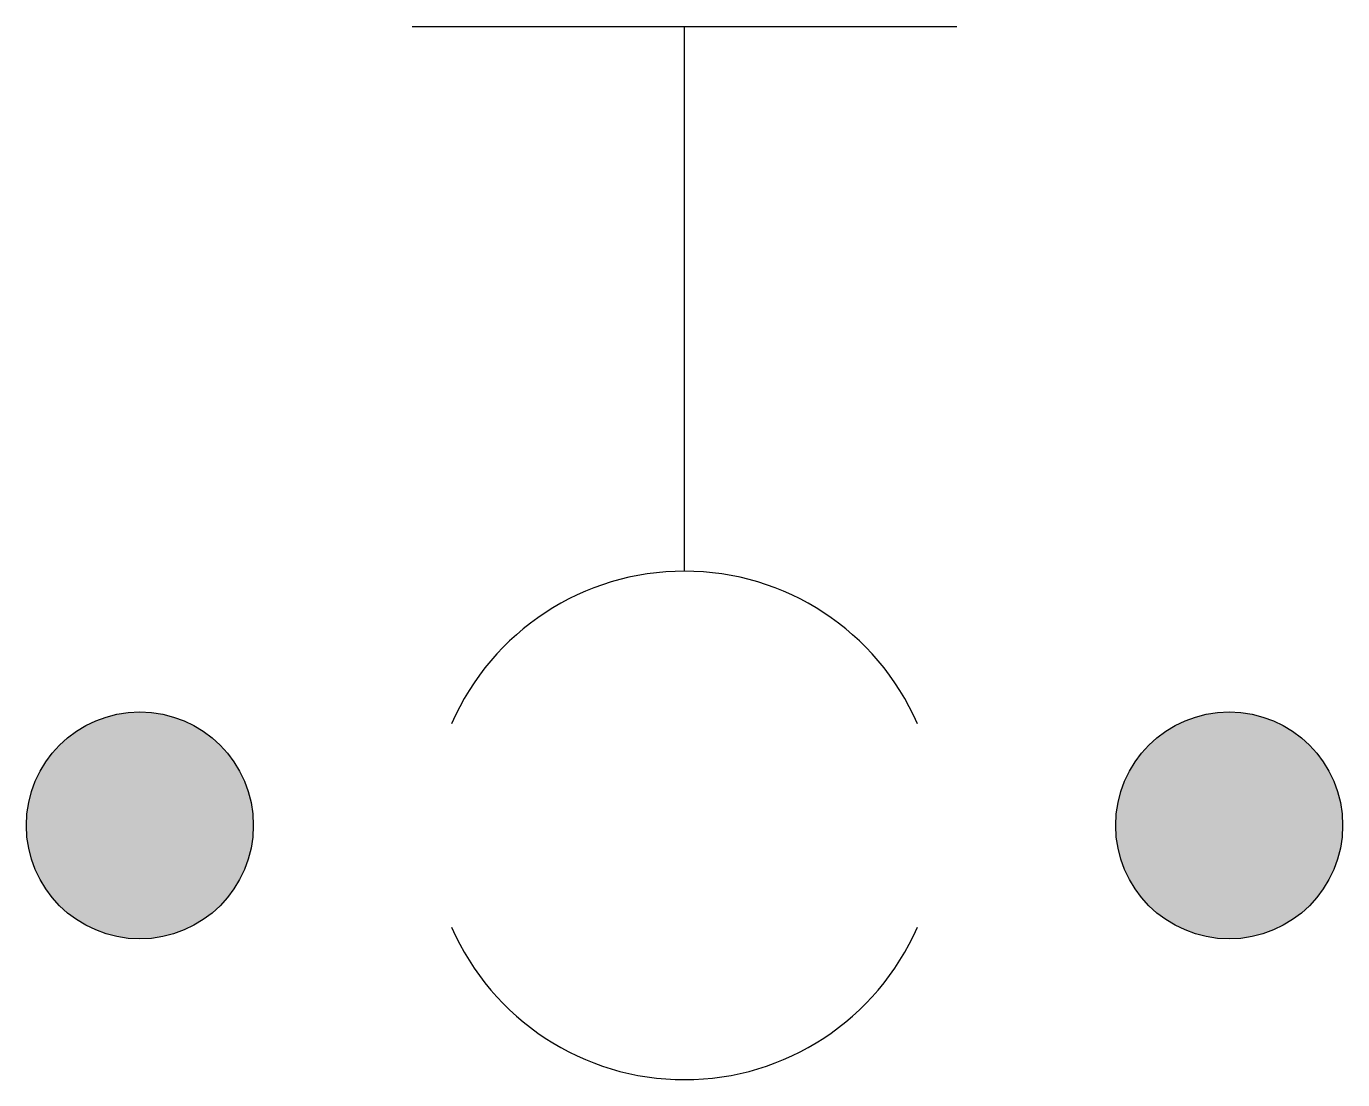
# Model space of a CAD drawing. Header units: millimetres. Extents: x -10153.937 to -10153.574, y 53.814 to 54.104.
import ezdxf

# ---------------------------------------------------------------- set-up
doc = ezdxf.new("R2010")
doc.units = ezdxf.units.MM
doc.header["$LTSCALE"] = 10
doc.layers.add('tub_bloqueios', color=2, linetype='Continuous')

msp = doc.modelspace()

# ---------------------------------------------------------------- hatches: boundary and pattern name
at = {"layer": 'tub_bloqueios'}
h = msp.add_hatch(color=1, dxfattribs=at)
edge = h.paths.add_edge_path()
edge.add_arc((-10153.90549, 53.88425), 0.03125, 0, 360)
h = msp.add_hatch(color=1, dxfattribs=at)
edge = h.paths.add_edge_path()
edge.add_arc((-10153.60549, 53.88425), 0.03125, 0, 360)

# ---------------------------------------------------------------- linework, layer by layer
for p, q in [((-10153.83049, 54.10425), (-10153.68049, 54.10425)), ((-10153.75549, 53.95425), (-10153.75549, 54.10425))]:
    msp.add_line(p, q, dxfattribs=at)
for centre in [(-10153.90549, 53.88425), (-10153.60549, 53.88425)]:
    msp.add_circle(centre, 0.03125, dxfattribs=at)
for start, end in [(23.5782, 156.4218), (203.5782, 336.4218)]:
    msp.add_arc((-10153.75549, 53.88425), 0.07, start, end, dxfattribs=at)

doc.saveas('drawing.dxf')
